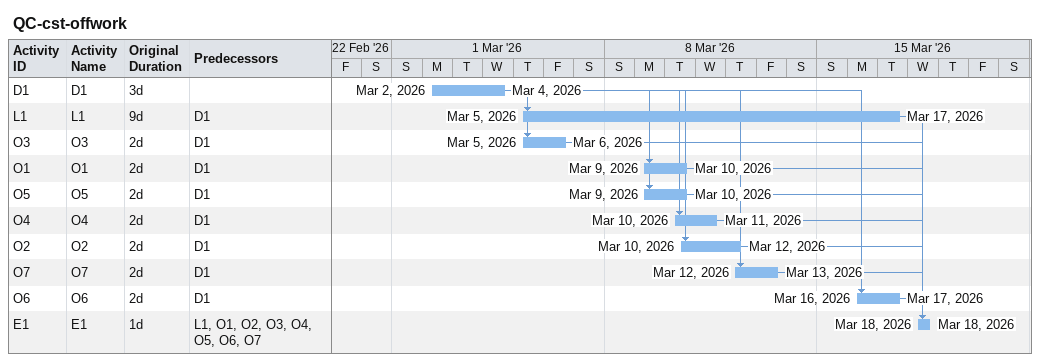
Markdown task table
QC-cst-offwork

| ID | Task | Original duration | Start | Finish | Predecessors |
|---|---|---|---|---|---|
| D1 | D1 | 3d | 2026-03-02 | 2026-03-04 |  |
| L1 | L1 | 9d | 2026-03-05 | 2026-03-17 | D1 |
| O3 | O3 | 2d | 2026-03-05 | 2026-03-06 | D1 |
| O1 | O1 | 2d | 2026-03-09 | 2026-03-10 | D1 |
| O5 | O5 | 2d | 2026-03-09 | 2026-03-10 | D1 |
| O4 | O4 | 2d | 2026-03-10 | 2026-03-11 | D1 |
| O2 | O2 | 2d | 2026-03-10 | 2026-03-12 | D1 |
| O7 | O7 | 2d | 2026-03-12 | 2026-03-13 | D1 |
| O6 | O6 | 2d | 2026-03-16 | 2026-03-17 | D1 |
| E1 | E1 | 1d | 2026-03-18 | 2026-03-18 | L1, O1, O2, O3, O4, O5, O6, O7 |
